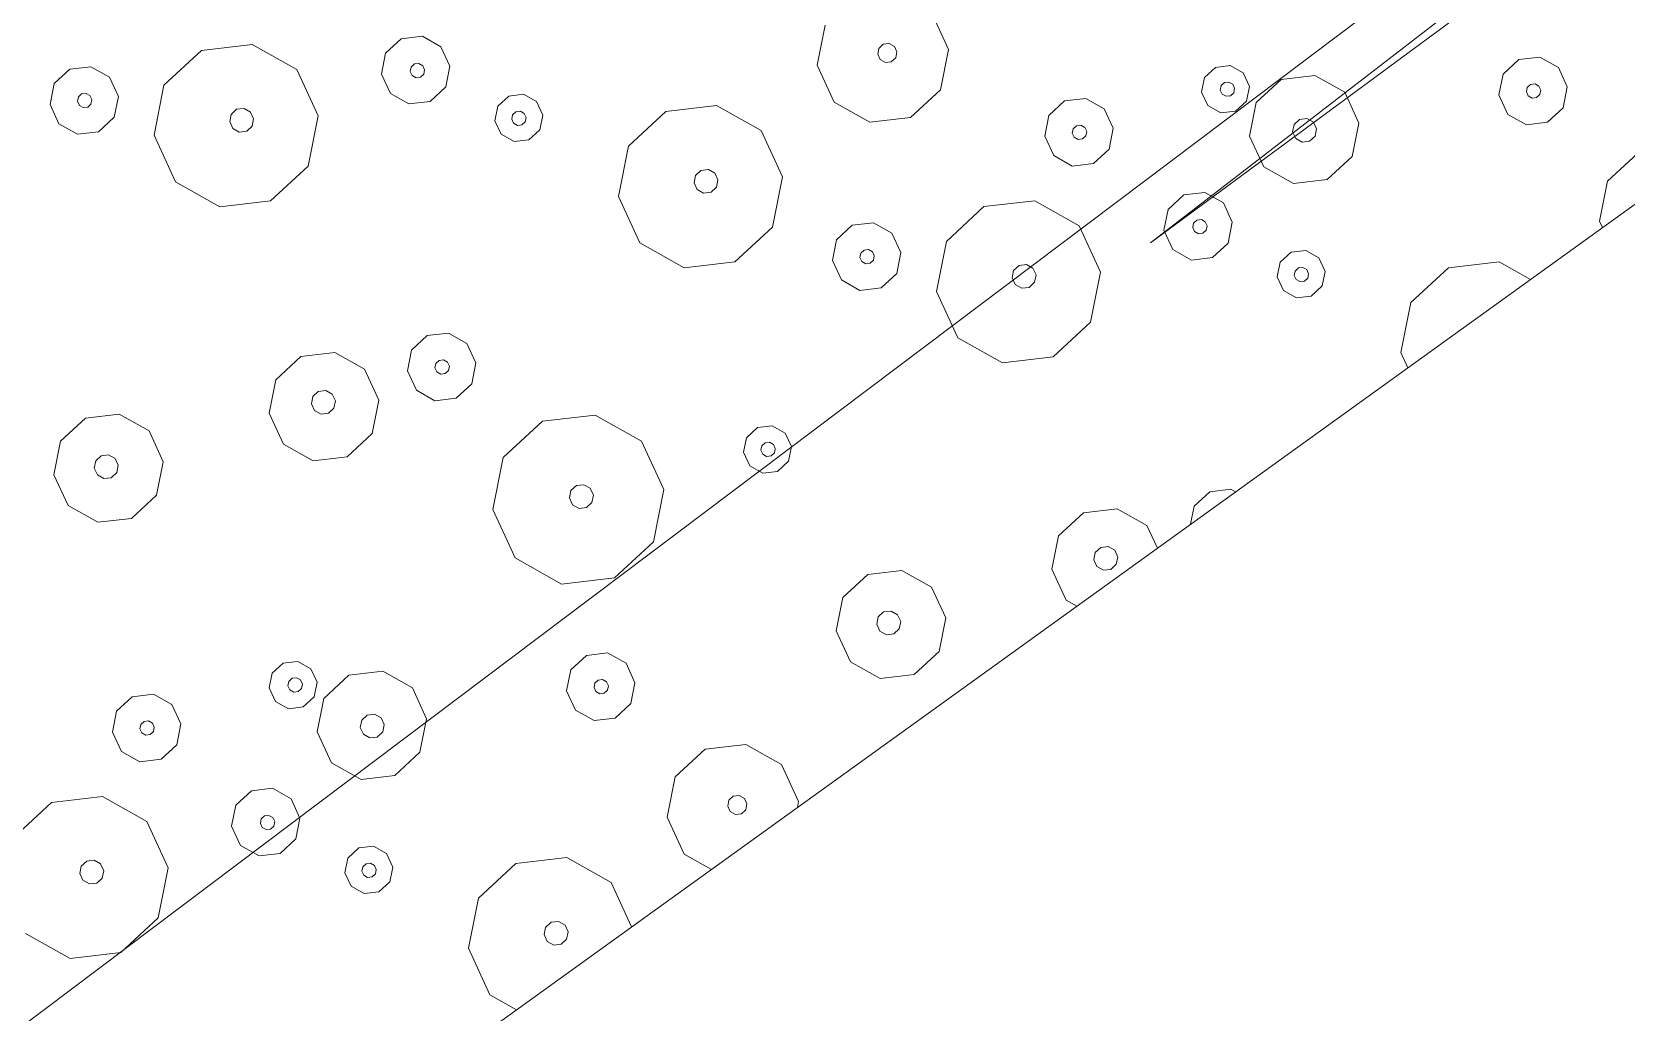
# Model space of a CAD drawing. Header units: metres. Extents: x -2858 to 512, y -1995 to 1252.
# Drawn here: x -464.083 to -460.378, y -190.219 to -187.943 of the extents above; entities that cross this region are included whole.
import ezdxf

# ---------------------------------------------------------------- set-up
doc = ezdxf.new("R2010")
doc.units = ezdxf.units.M
doc.layers.add('Calque commun', color=7, linetype='Continuous')
doc.layers.add('Calque7', color=7, linetype='Continuous')

# ---------------------------------------------------------------- blocks, each defined once
blk = doc.blocks.new('geometrebondepartleger')
at = {"layer": 'Calque7', "color": 1, "linetype": 'Continuous', "lineweight": 9}
blk.add_polyline3d([(141.2008, 124.9129, 79), (146.0805, 124.0046, 79), (151.5015, 122.9015, 79), (157.3363, 121.7891, 79), (165.9825, 119.9858, 79), (155.3815, 121.9588, 79), (170.0435, 119.0562, 79)], dxfattribs=at)
blk = doc.blocks.new('pattern')
at = {"layer": 'Calque commun', "color": 54, "linetype": 'Continuous', "lineweight": 9}
for p, q in [((95.0243, 109.4209), (95.0179, 109.4062)), ((95.0179, 109.4062), (94.9362, 109.3579)), ((94.9362, 109.3579), (94.8417, 109.3669)), ((95.2438, 109.2949), (95.2256, 109.3766)), ((95.3327, 109.2164), (95.2438, 109.2949)), ((95.5685, 109.3011), (95.553, 109.2654)), ((95.553, 109.2654), (95.4509, 109.2051)), ((95.4509, 109.2051), (95.3327, 109.2164)), ((94.8355, 109.1422), (94.8781, 109.1674)), ((94.8781, 109.1674), (94.9273, 109.1627)), ((94.9273, 109.1627), (94.9644, 109.13)), ((96.0531, 109.1831), (96.0505, 109.195)), ((96.0902, 109.1503), (96.0531, 109.1831)), ((96.1762, 109.1674), (96.1394, 109.1456)), ((94.8159, 109.0969), (94.8355, 109.1422)), ((94.9644, 109.13), (94.9752, 109.0817)), ((96.1394, 109.1456), (96.0902, 109.1503)), ((96.2457, 109.0937), (96.2687, 109.147)), ((94.8266, 109.0486), (94.8159, 109.0969)), ((94.8781, 109.0917), (94.8822, 109.1013)), ((94.8803, 109.0816), (94.8781, 109.0917)), ((94.8822, 109.1013), (94.8911, 109.1065)), ((94.8911, 109.1065), (94.9015, 109.1056)), ((94.9015, 109.1056), (94.9093, 109.0987)), ((94.9115, 109.0886), (94.9074, 109.079)), ((94.9093, 109.0987), (94.9115, 109.0886)), ((96.2628, 109.0165), (96.2457, 109.0937)), ((96.3386, 109.0764), (96.3455, 109.0922)), ((96.3455, 109.0922), (96.3604, 109.101)), ((96.3604, 109.101), (96.3777, 109.0994)), ((96.3777, 109.0994), (96.3906, 109.088)), ((96.3906, 109.088), (96.3944, 109.0711)), ((96.4943, 109.0974), (96.5005, 109.0695)), ((94.8881, 109.0747), (94.8803, 109.0816)), ((94.8984, 109.0738), (94.8881, 109.0747)), ((94.9074, 109.079), (94.8984, 109.0738)), ((94.9752, 109.0817), (94.9555, 109.0363)), ((96.3424, 109.0595), (96.3386, 109.0764)), ((96.3554, 109.048), (96.3424, 109.0595)), ((96.3875, 109.0552), (96.3726, 109.0464)), ((96.3944, 109.0711), (96.3875, 109.0552)), ((96.5005, 109.0695), (96.469, 108.9969)), ((94.8637, 109.0159), (94.8266, 109.0486)), ((94.9129, 109.0112), (94.8637, 109.0159)), ((94.9555, 109.0363), (94.9129, 109.0112)), ((95.5299, 109.0087), (95.5597, 109.0263)), ((95.5597, 109.0263), (95.5941, 109.023)), ((95.5941, 109.023), (95.6201, 109.0001)), ((96.3222, 108.9642), (96.2628, 109.0165)), ((96.3726, 109.0464), (96.3554, 109.048)), ((95.5161, 108.9769), (95.5299, 109.0087)), ((95.5236, 108.9431), (95.5161, 108.9769)), ((95.5555, 108.9742), (95.5597, 108.9837)), ((95.5597, 108.9837), (95.5686, 108.989)), ((95.5686, 108.989), (95.5789, 108.988)), ((95.5789, 108.988), (95.5867, 108.9811)), ((95.5867, 108.9811), (95.589, 108.971)), ((95.6201, 109.0001), (95.6276, 108.9663)), ((96.469, 108.9969), (96.4009, 108.9567)), ((95.5496, 108.9202), (95.5236, 108.9431)), ((95.5578, 108.964), (95.5555, 108.9742)), ((95.5656, 108.9571), (95.5578, 108.964)), ((95.5759, 108.9562), (95.5656, 108.9571)), ((95.5848, 108.9614), (95.5759, 108.9562)), ((95.589, 108.971), (95.5848, 108.9614)), ((95.6276, 108.9663), (95.6138, 108.9345)), ((96.4009, 108.9567), (96.3222, 108.9642)), ((95.584, 108.9169), (95.5496, 108.9202)), ((95.6138, 108.9345), (95.584, 108.9169)), ((96.7177, 108.8887), (96.7858, 108.929)), ((96.7858, 108.929), (96.8646, 108.9215)), ((96.8646, 108.9215), (96.9239, 108.8691)), ((97.2256, 108.8313), (97.2633, 108.9184)), ((97.2633, 108.9184), (97.2753, 108.9255)), ((95.2211, 108.8376), (95.2892, 108.8778)), ((95.2892, 108.8778), (95.368, 108.8703)), ((95.368, 108.8703), (95.4273, 108.818)), ((96.6862, 108.8162), (96.7177, 108.8887)), ((96.9239, 108.8691), (96.9411, 108.7919)), ((97.5157, 108.8726), (97.5314, 108.8021)), ((95.1897, 108.765), (95.2211, 108.8376)), ((97.2462, 108.7386), (97.2256, 108.8313)), ((97.3418, 108.8199), (97.3473, 108.8326)), ((97.3473, 108.8326), (97.3592, 108.8396)), ((97.3592, 108.8396), (97.373, 108.8383)), ((97.373, 108.8383), (97.3834, 108.8292)), ((97.3834, 108.8292), (97.3864, 108.8157)), ((95.4273, 108.818), (95.4445, 108.7408)), ((95.5889, 108.772), (95.6314, 108.7971)), ((95.6314, 108.7971), (95.6806, 108.7924)), ((95.6806, 108.7924), (95.7177, 108.7597)), ((96.7034, 108.739), (96.6862, 108.8162)), ((96.7867, 108.8003), (96.7935, 108.8162)), ((96.7904, 108.7834), (96.7867, 108.8003)), ((96.7935, 108.8162), (96.8084, 108.825)), ((96.8084, 108.825), (96.8257, 108.8233)), ((96.8257, 108.8233), (96.8386, 108.8119)), ((96.8424, 108.795), (96.8355, 108.7791)), ((96.8386, 108.8119), (96.8424, 108.795)), ((96.9411, 108.7919), (96.9096, 108.7193)), ((97.3448, 108.8064), (97.3418, 108.8199)), ((97.3552, 108.7972), (97.3448, 108.8064)), ((97.369, 108.7959), (97.3552, 108.7972)), ((97.3809, 108.803), (97.369, 108.7959)), ((97.3864, 108.8157), (97.3809, 108.803)), ((97.5314, 108.8021), (97.4936, 108.715)), ((97.6937, 108.7196), (97.7387, 108.8235)), ((95.2069, 108.6878), (95.1897, 108.765)), ((95.2899, 108.7573), (95.2968, 108.7732)), ((95.2936, 108.7405), (95.2899, 108.7573)), ((95.2968, 108.7732), (95.3117, 108.782)), ((95.3117, 108.782), (95.3289, 108.7804)), ((95.3289, 108.7804), (95.3419, 108.7689)), ((95.3419, 108.7689), (95.3456, 108.752)), ((95.5692, 108.7266), (95.5889, 108.772)), ((95.7177, 108.7597), (95.7285, 108.7114)), ((96.8034, 108.772), (96.7904, 108.7834)), ((96.8206, 108.7703), (96.8034, 108.772)), ((96.8355, 108.7791), (96.8206, 108.7703)), ((95.3066, 108.729), (95.2936, 108.7405)), ((95.3239, 108.7274), (95.3066, 108.729)), ((95.3388, 108.7362), (95.3239, 108.7274)), ((95.3456, 108.752), (95.3388, 108.7362)), ((95.4445, 108.7408), (95.413, 108.6682)), ((95.5799, 108.6784), (95.5692, 108.7266)), ((95.6301, 108.7244), (95.6342, 108.7339)), ((95.6323, 108.7143), (95.6301, 108.7244)), ((95.6342, 108.7339), (95.6432, 108.7392)), ((95.6432, 108.7392), (95.6535, 108.7382)), ((95.6535, 108.7382), (95.6613, 108.7314)), ((95.6635, 108.7212), (95.6594, 108.7117)), ((95.6613, 108.7314), (95.6635, 108.7212)), ((96.7627, 108.6866), (96.7034, 108.739)), ((96.9096, 108.7193), (96.8415, 108.6791)), ((97.3174, 108.6758), (97.2462, 108.7386)), ((97.7195, 108.6037), (97.6937, 108.7196)), ((97.8389, 108.7054), (97.8458, 108.7212)), ((97.8458, 108.7212), (97.8607, 108.73)), ((97.8607, 108.73), (97.878, 108.7284)), ((97.878, 108.7284), (97.8909, 108.7169)), ((97.8909, 108.7169), (97.8947, 108.7)), ((98.0604, 108.7527), (98.0759, 108.6831)), ((95.2662, 108.6355), (95.2069, 108.6878)), ((95.6401, 108.7074), (95.6323, 108.7143)), ((95.6505, 108.7064), (95.6401, 108.7074)), ((95.6594, 108.7117), (95.6505, 108.7064)), ((95.7285, 108.7114), (95.7088, 108.6661)), ((95.8792, 108.6212), (95.9814, 108.6815)), ((95.9814, 108.6815), (96.0995, 108.6703)), ((96.8415, 108.6791), (96.7627, 108.6866)), ((97.4936, 108.715), (97.4119, 108.6668)), ((97.8427, 108.6885), (97.8389, 108.7054)), ((97.8557, 108.677), (97.8427, 108.6885)), ((97.8878, 108.6842), (97.8729, 108.6754)), ((97.8947, 108.7), (97.8878, 108.6842)), ((98.0759, 108.6831), (98.0287, 108.5743)), ((95.413, 108.6682), (95.3449, 108.628)), ((95.617, 108.6456), (95.5799, 108.6784)), ((95.6662, 108.6409), (95.617, 108.6456)), ((95.7088, 108.6661), (95.6662, 108.6409)), ((96.0995, 108.6703), (96.1885, 108.5917)), ((97.4119, 108.6668), (97.3174, 108.6758)), ((97.8729, 108.6754), (97.8557, 108.677)), ((95.3449, 108.628), (95.2662, 108.6355)), ((95.3275, 108.5911), (95.3573, 108.6087)), ((95.3573, 108.6087), (95.3917, 108.6054)), ((95.832, 108.5123), (95.8792, 108.6212)), ((95.3137, 108.5594), (95.3275, 108.5911)), ((95.3535, 108.5685), (95.3624, 108.5738)), ((95.3624, 108.5738), (95.3727, 108.5728)), ((95.3727, 108.5728), (95.3805, 108.566)), ((95.3917, 108.6054), (95.4177, 108.5825)), ((95.4177, 108.5825), (95.4252, 108.5488)), ((96.1885, 108.5917), (96.2143, 108.4759)), ((97.8084, 108.5252), (97.7195, 108.6037)), ((98.0287, 108.5743), (97.9265, 108.5139)), ((95.3212, 108.5256), (95.3137, 108.5594)), ((95.3493, 108.559), (95.3535, 108.5685)), ((95.3516, 108.5489), (95.3493, 108.559)), ((95.3594, 108.542), (95.3516, 108.5489)), ((95.3697, 108.541), (95.3594, 108.542)), ((95.3787, 108.5463), (95.3697, 108.541)), ((95.3828, 108.5558), (95.3787, 108.5463)), ((95.3805, 108.566), (95.3828, 108.5558)), ((95.4252, 108.5488), (95.4114, 108.517)), ((95.3472, 108.5027), (95.3212, 108.5256)), ((95.3816, 108.4994), (95.3472, 108.5027)), ((95.4114, 108.517), (95.3816, 108.4994)), ((95.8578, 108.3965), (95.832, 108.5123)), ((95.9773, 108.4981), (95.9842, 108.514)), ((95.9811, 108.4812), (95.9773, 108.4981)), ((95.9842, 108.514), (95.9991, 108.5228)), ((95.9991, 108.5228), (96.0163, 108.5211)), ((96.0163, 108.5211), (96.0293, 108.5097)), ((96.0293, 108.5097), (96.0331, 108.4928)), ((97.9265, 108.5139), (97.8084, 108.5252)), ((95.994, 108.4698), (95.9811, 108.4812)), ((96.0113, 108.4681), (95.994, 108.4698)), ((96.0262, 108.4769), (96.0113, 108.4681)), ((96.0331, 108.4928), (96.0262, 108.4769)), ((96.2143, 108.4759), (96.1671, 108.367)), ((97.3112, 108.4511), (97.3538, 108.4762)), ((97.3538, 108.4762), (97.403, 108.4715)), ((97.403, 108.4715), (97.4401, 108.4388)), ((95.6108, 108.4201), (95.6534, 108.4453)), ((95.6534, 108.4453), (95.7026, 108.4406)), ((95.7026, 108.4406), (95.7396, 108.4079)), ((97.2915, 108.4057), (97.3112, 108.4511)), ((97.4401, 108.4388), (97.4508, 108.3905)), ((95.5911, 108.3748), (95.6108, 108.4201)), ((95.6574, 108.3792), (95.6664, 108.3844)), ((95.6664, 108.3844), (95.6767, 108.3835)), ((95.7396, 108.4079), (95.7504, 108.3596)), ((95.9468, 108.3179), (95.8578, 108.3965)), ((97.3023, 108.3574), (97.2915, 108.4057)), ((97.3537, 108.4006), (97.3579, 108.4101)), ((97.356, 108.3904), (97.3537, 108.4006)), ((97.3638, 108.3836), (97.356, 108.3904)), ((97.3579, 108.4101), (97.3668, 108.4154)), ((97.3741, 108.3826), (97.3638, 108.3836)), ((97.3668, 108.4154), (97.3771, 108.4144)), ((97.383, 108.3879), (97.3741, 108.3826)), ((97.3771, 108.4144), (97.3849, 108.4075)), ((97.3872, 108.3974), (97.383, 108.3879)), ((97.3849, 108.4075), (97.3872, 108.3974)), ((97.4508, 108.3905), (97.4312, 108.3452)), ((95.6019, 108.3265), (95.5911, 108.3748)), ((95.6533, 108.3696), (95.6574, 108.3792)), ((95.6556, 108.3595), (95.6533, 108.3696)), ((95.6633, 108.3526), (95.6556, 108.3595)), ((95.6737, 108.3517), (95.6633, 108.3526)), ((95.6826, 108.3569), (95.6737, 108.3517)), ((95.6767, 108.3835), (95.6845, 108.3766)), ((95.6868, 108.3665), (95.6826, 108.3569)), ((95.6845, 108.3766), (95.6868, 108.3665)), ((95.7504, 108.3596), (95.7307, 108.3142)), ((96.1671, 108.367), (96.0649, 108.3067)), ((96.6467, 108.3245), (96.6605, 108.3562)), ((96.6605, 108.3562), (96.6903, 108.3738)), ((96.6903, 108.3738), (96.7247, 108.3705)), ((96.7247, 108.3705), (96.7507, 108.3476)), ((96.7507, 108.3476), (96.7582, 108.3139)), ((97.3394, 108.3247), (97.3023, 108.3574)), ((95.6389, 108.2938), (95.6019, 108.3265)), ((95.7307, 108.3142), (95.6881, 108.2891)), ((96.0649, 108.3067), (95.9468, 108.3179)), ((96.6542, 108.2907), (96.6467, 108.3245)), ((96.6845, 108.3216), (96.6886, 108.3311)), ((96.6867, 108.3115), (96.6845, 108.3216)), ((96.6945, 108.3046), (96.6867, 108.3115)), ((96.6886, 108.3311), (96.6975, 108.3364)), ((96.6975, 108.3364), (96.7079, 108.3354)), ((96.7079, 108.3354), (96.7157, 108.3286)), ((96.7179, 108.3184), (96.7138, 108.3089)), ((96.7157, 108.3286), (96.7179, 108.3184)), ((96.7582, 108.3139), (96.7444, 108.2821)), ((97.3886, 108.32), (97.3394, 108.3247)), ((97.4312, 108.3452), (97.3886, 108.32)), ((97.9918, 108.2857), (98.0055, 108.3175)), ((98.0055, 108.3175), (98.0353, 108.3351)), ((98.0353, 108.3351), (98.0698, 108.3318)), ((98.0698, 108.3318), (98.0957, 108.3089)), ((95.6881, 108.2891), (95.6389, 108.2938)), ((96.6802, 108.2678), (96.6542, 108.2907)), ((96.7048, 108.3036), (96.6945, 108.3046)), ((96.7138, 108.3089), (96.7048, 108.3036)), ((96.7444, 108.2821), (96.7146, 108.2645)), ((97.9993, 108.252), (97.9918, 108.2857)), ((98.0312, 108.283), (98.0353, 108.2925)), ((98.0335, 108.2729), (98.0312, 108.283)), ((98.0412, 108.266), (98.0335, 108.2729)), ((98.0353, 108.2925), (98.0443, 108.2978)), ((98.0443, 108.2978), (98.0546, 108.2968)), ((98.0546, 108.2968), (98.0624, 108.2899)), ((98.0647, 108.2798), (98.0605, 108.2703)), ((98.0624, 108.2899), (98.0647, 108.2798)), ((98.1033, 108.2751), (98.0895, 108.2434)), ((98.0957, 108.3089), (98.1033, 108.2751)), ((96.1354, 108.1998), (96.1551, 108.2452)), ((96.1551, 108.2452), (96.1977, 108.2703)), ((96.1977, 108.2703), (96.2469, 108.2656)), ((96.2469, 108.2656), (96.284, 108.2329)), ((96.7146, 108.2645), (96.6802, 108.2678)), ((96.9322, 108.2019), (97.0386, 108.2647)), ((97.0386, 108.2647), (97.1617, 108.253)), ((97.1617, 108.253), (97.2543, 108.1712)), ((98.0252, 108.229), (97.9993, 108.252)), ((98.0516, 108.265), (98.0412, 108.266)), ((98.0605, 108.2703), (98.0516, 108.265)), ((98.0895, 108.2434), (98.0597, 108.2258)), ((96.1462, 108.1515), (96.1354, 108.1998)), ((96.1976, 108.1947), (96.2017, 108.2042)), ((96.2017, 108.2042), (96.2107, 108.2095)), ((96.2107, 108.2095), (96.221, 108.2085)), ((96.221, 108.2085), (96.2288, 108.2016)), ((96.2288, 108.2016), (96.2311, 108.1915)), ((96.284, 108.2329), (96.2947, 108.1846)), ((96.883, 108.0885), (96.9322, 108.2019)), ((98.0597, 108.2258), (98.0252, 108.229)), ((96.1999, 108.1845), (96.1976, 108.1947)), ((96.2077, 108.1777), (96.1999, 108.1845)), ((96.218, 108.1767), (96.2077, 108.1777)), ((96.2269, 108.182), (96.218, 108.1767)), ((96.2311, 108.1915), (96.2269, 108.182)), ((96.2947, 108.1846), (96.275, 108.1393)), ((97.2543, 108.1712), (97.2812, 108.0505)), ((97.6968, 108.1464), (97.7649, 108.1867)), ((97.7649, 108.1867), (97.8437, 108.1792)), ((97.8437, 108.1792), (97.903, 108.1268)), ((96.1832, 108.1188), (96.1462, 108.1515)), ((96.275, 108.1393), (96.2325, 108.1141)), ((97.6653, 108.0739), (97.6968, 108.1464)), ((97.903, 108.1268), (97.9202, 108.0496)), ((96.2325, 108.1141), (96.1832, 108.1188)), ((96.9099, 107.9678), (96.883, 108.0885)), ((97.0442, 108.0727), (97.0511, 108.0886)), ((97.0511, 108.0886), (97.066, 108.0974)), ((97.066, 108.0974), (97.0832, 108.0958)), ((97.0832, 108.0958), (97.0962, 108.0843)), ((97.7724, 108.0821), (97.7873, 108.0909)), ((97.7873, 108.0909), (97.8046, 108.0892)), ((97.8046, 108.0892), (97.8176, 108.0778)), ((98.0645, 108.0808), (98.1071, 108.1059)), ((98.1071, 108.1059), (98.1563, 108.1013)), ((98.1563, 108.1013), (98.1934, 108.0685)), ((95.7302, 108.0132), (95.8119, 108.0614)), ((95.8119, 108.0614), (95.9064, 108.0524)), ((95.9064, 108.0524), (95.9776, 107.9896)), ((97.048, 108.0559), (97.0442, 108.0727)), ((97.061, 108.0444), (97.048, 108.0559)), ((97.0931, 108.0516), (97.0782, 108.0428)), ((97.1, 108.0674), (97.0931, 108.0516)), ((97.0962, 108.0843), (97.1, 108.0674)), ((97.2812, 108.0505), (97.232, 107.9371)), ((97.6825, 107.9967), (97.6653, 108.0739)), ((97.7656, 108.0662), (97.7724, 108.0821)), ((97.7693, 108.0493), (97.7656, 108.0662)), ((97.8213, 108.0609), (97.8144, 108.045)), ((97.8176, 108.0778), (97.8213, 108.0609)), ((98.0449, 108.0354), (98.0645, 108.0808)), ((98.1934, 108.0685), (98.2041, 108.0203)), ((95.6924, 107.9261), (95.7302, 108.0132)), ((97.0782, 108.0428), (97.061, 108.0444)), ((97.7823, 108.0378), (97.7693, 108.0493)), ((97.7995, 108.0362), (97.7823, 108.0378)), ((97.8144, 108.045), (97.7995, 108.0362)), ((97.9202, 108.0496), (97.8887, 107.977)), ((98.0556, 107.9872), (98.0449, 108.0354)), ((98.1058, 108.0332), (98.1099, 108.0428)), ((98.108, 108.0231), (98.1058, 108.0332)), ((98.1158, 108.0162), (98.108, 108.0231)), ((98.1099, 108.0428), (98.1188, 108.048)), ((98.1261, 108.0153), (98.1158, 108.0162)), ((98.1188, 108.048), (98.1292, 108.0471)), ((98.1351, 108.0205), (98.1261, 108.0153)), ((98.1292, 108.0471), (98.1369, 108.0402)), ((98.1392, 108.0301), (98.1351, 108.0205)), ((98.1369, 108.0402), (98.1392, 108.0301)), ((98.2041, 108.0203), (98.1845, 107.9749)), ((95.9776, 107.9896), (95.9982, 107.8969)), ((96.2077, 107.9232), (96.3099, 107.9836)), ((96.3099, 107.9836), (96.428, 107.9723)), ((97.7418, 107.9443), (97.6825, 107.9967)), ((97.8887, 107.977), (97.8206, 107.9368)), ((98.0927, 107.9545), (98.0556, 107.9872)), ((98.3549, 107.93), (98.4571, 107.9903)), ((98.4571, 107.9903), (98.5752, 107.9791)), ((98.5752, 107.9791), (98.6642, 107.9006)), ((96.428, 107.9723), (96.517, 107.8938)), ((97.0025, 107.886), (96.9099, 107.9678)), ((97.8206, 107.9368), (97.7418, 107.9443)), ((98.1419, 107.9498), (98.0927, 107.9545)), ((98.1845, 107.9749), (98.1419, 107.9498)), ((95.8086, 107.9147), (95.8141, 107.9274)), ((95.8116, 107.9012), (95.8086, 107.9147)), ((95.8141, 107.9274), (95.826, 107.9344)), ((95.826, 107.9344), (95.8398, 107.9331)), ((95.8398, 107.9331), (95.8502, 107.924)), ((95.8532, 107.9105), (95.8477, 107.8978)), ((95.8502, 107.924), (95.8532, 107.9105)), ((96.1605, 107.8144), (96.2077, 107.9232)), ((97.232, 107.9371), (97.1256, 107.8743)), ((97.8031, 107.9), (97.8329, 107.9176)), ((97.8329, 107.9176), (97.8674, 107.9143)), ((97.8674, 107.9143), (97.8933, 107.8914)), ((98.3077, 107.8211), (98.3549, 107.93)), ((95.822, 107.892), (95.8116, 107.9012)), ((95.8358, 107.8907), (95.822, 107.892)), ((95.8477, 107.8978), (95.8358, 107.8907)), ((95.9982, 107.8969), (95.9604, 107.8098)), ((96.517, 107.8938), (96.5428, 107.778)), ((97.1256, 107.8743), (97.0025, 107.886)), ((97.7894, 107.8682), (97.8031, 107.9)), ((97.7969, 107.8344), (97.7894, 107.8682)), ((97.825, 107.8678), (97.8291, 107.8774)), ((97.8273, 107.8577), (97.825, 107.8678)), ((97.8291, 107.8774), (97.8381, 107.8826)), ((97.8381, 107.8826), (97.8484, 107.8817)), ((97.8484, 107.8817), (97.8562, 107.8748)), ((97.8562, 107.8748), (97.8585, 107.8647)), ((97.8933, 107.8914), (97.9008, 107.8576)), ((98.6642, 107.9006), (98.69, 107.7847)), ((97.8228, 107.8115), (97.7969, 107.8344)), ((97.835, 107.8508), (97.8273, 107.8577)), ((97.8454, 107.8499), (97.835, 107.8508)), ((97.8543, 107.8551), (97.8454, 107.8499)), ((97.8585, 107.8647), (97.8543, 107.8551)), ((97.9008, 107.8576), (97.8871, 107.8258)), ((98.4599, 107.8228), (98.4748, 107.8316)), ((98.4748, 107.8316), (98.492, 107.83)), ((98.492, 107.83), (98.505, 107.8185)), ((95.9604, 107.8098), (95.8787, 107.7616)), ((96.1863, 107.6985), (96.1605, 107.8144)), ((96.3058, 107.8002), (96.3127, 107.816)), ((96.3095, 107.7833), (96.3058, 107.8002)), ((96.3127, 107.816), (96.3276, 107.8248)), ((96.3276, 107.8248), (96.3448, 107.8232)), ((96.3448, 107.8232), (96.3578, 107.8117)), ((96.3615, 107.7948), (96.3546, 107.779)), ((96.3578, 107.8117), (96.3615, 107.7948)), ((97.8573, 107.8082), (97.8228, 107.8115)), ((97.8871, 107.8258), (97.8573, 107.8082)), ((98.3335, 107.7053), (98.3077, 107.8211)), ((98.453, 107.8069), (98.4599, 107.8228)), ((98.4567, 107.79), (98.453, 107.8069)), ((98.5087, 107.8016), (98.5019, 107.7858)), ((98.505, 107.8185), (98.5087, 107.8016)), ((96.3225, 107.7718), (96.3095, 107.7833)), ((96.3397, 107.7702), (96.3225, 107.7718)), ((96.3546, 107.779), (96.3397, 107.7702)), ((96.5428, 107.778), (96.4955, 107.6691)), ((98.0864, 107.729), (98.129, 107.7541)), ((98.129, 107.7541), (98.1782, 107.7494)), ((98.4697, 107.7786), (98.4567, 107.79)), ((98.4869, 107.777), (98.4697, 107.7786)), ((98.5019, 107.7858), (98.4869, 107.777)), ((98.0668, 107.6836), (98.0864, 107.729)), ((98.1782, 107.7494), (98.2153, 107.7167)), ((96.2752, 107.62), (96.1863, 107.6985)), ((96.9849, 107.635), (97.0046, 107.6803)), ((97.0046, 107.6803), (97.0471, 107.7055)), ((97.0471, 107.7055), (97.0964, 107.7008)), ((97.0964, 107.7008), (97.1334, 107.668)), ((98.0775, 107.6353), (98.0668, 107.6836)), ((98.129, 107.6785), (98.1331, 107.688)), ((98.1331, 107.688), (98.1421, 107.6933)), ((98.1421, 107.6933), (98.1524, 107.6923)), ((98.1524, 107.6923), (98.1602, 107.6854)), ((98.1602, 107.6854), (98.1624, 107.6753)), ((98.2153, 107.7167), (98.2261, 107.6684)), ((98.4225, 107.6268), (98.3335, 107.7053)), ((96.4955, 107.6691), (96.3934, 107.6087)), ((97.0512, 107.6394), (97.0602, 107.6446)), ((97.0602, 107.6446), (97.0705, 107.6437)), ((97.0705, 107.6437), (97.0783, 107.6368)), ((97.1334, 107.668), (97.1442, 107.6198)), ((98.1312, 107.6683), (98.129, 107.6785)), ((98.139, 107.6615), (98.1312, 107.6683)), ((98.1494, 107.6605), (98.139, 107.6615)), ((98.1583, 107.6658), (98.1494, 107.6605)), ((98.1624, 107.6753), (98.1583, 107.6658)), ((98.2261, 107.6684), (98.2064, 107.6231)), ((96.3934, 107.6087), (96.2752, 107.62)), ((96.9956, 107.5867), (96.9849, 107.635)), ((97.0471, 107.6298), (97.0512, 107.6394)), ((97.0493, 107.6197), (97.0471, 107.6298)), ((97.0571, 107.6128), (97.0493, 107.6197)), ((97.0675, 107.6118), (97.0571, 107.6128)), ((97.0764, 107.6171), (97.0675, 107.6118)), ((97.0805, 107.6266), (97.0764, 107.6171)), ((97.0783, 107.6368), (97.0805, 107.6266)), ((97.1442, 107.6198), (97.1245, 107.5744)), ((97.2196, 107.57), (97.2877, 107.6102)), ((97.2877, 107.6102), (97.3665, 107.6027)), ((98.1146, 107.6026), (98.0775, 107.6353)), ((98.2064, 107.6231), (98.1638, 107.5979)), ((98.5406, 107.6155), (98.4225, 107.6268)), ((97.0327, 107.554), (96.9956, 107.5867)), ((97.1245, 107.5744), (97.0819, 107.5493)), ((97.1881, 107.4974), (97.2196, 107.57)), ((97.3665, 107.6027), (97.4258, 107.5503)), ((98.1638, 107.5979), (98.1146, 107.6026)), ((97.0819, 107.5493), (97.0327, 107.554)), ((97.4258, 107.5503), (97.443, 107.4731)), ((97.2053, 107.4202), (97.1881, 107.4974)), ((97.2811, 107.48), (97.288, 107.4959)), ((97.288, 107.4959), (97.3029, 107.5047)), ((97.3029, 107.5047), (97.3202, 107.503)), ((97.3202, 107.503), (97.3331, 107.4916)), ((97.2849, 107.4631), (97.2811, 107.48)), ((97.2979, 107.4517), (97.2849, 107.4631)), ((97.33, 107.4588), (97.3151, 107.45)), ((97.3369, 107.4747), (97.33, 107.4588)), ((97.3331, 107.4916), (97.3369, 107.4747)), ((97.443, 107.4731), (97.4115, 107.4005)), ((96.4724, 107.4123), (96.5022, 107.4299)), ((96.5022, 107.4299), (96.5366, 107.4266)), ((96.5366, 107.4266), (96.5626, 107.4037)), ((97.3151, 107.45), (97.2979, 107.4517)), ((96.4586, 107.3805), (96.4724, 107.4123)), ((96.498, 107.3778), (96.5022, 107.3873)), ((96.5022, 107.3873), (96.5111, 107.3926)), ((96.5111, 107.3926), (96.5214, 107.3916)), ((96.5214, 107.3916), (96.5292, 107.3847)), ((96.5292, 107.3847), (96.5315, 107.3746)), ((96.5626, 107.4037), (96.5701, 107.3699)), ((97.2646, 107.3678), (97.2053, 107.4202)), ((97.4115, 107.4005), (97.3434, 107.3603)), ((96.4661, 107.3468), (96.4586, 107.3805)), ((96.4921, 107.3239), (96.4661, 107.3468)), ((96.5003, 107.3677), (96.498, 107.3778)), ((96.5081, 107.3608), (96.5003, 107.3677)), ((96.5184, 107.3598), (96.5081, 107.3608)), ((96.5273, 107.3651), (96.5184, 107.3598)), ((96.5315, 107.3746), (96.5273, 107.3651)), ((96.5701, 107.3699), (96.5563, 107.3382)), ((97.3434, 107.3603), (97.2646, 107.3678)), ((96.5265, 107.3206), (96.4921, 107.3239)), ((96.5563, 107.3382), (96.5265, 107.3206)), ((97.6602, 107.2924), (97.7283, 107.3326)), ((97.7283, 107.3326), (97.8071, 107.3251)), ((97.8071, 107.3251), (97.8664, 107.2727)), ((97.6287, 107.2198), (97.6602, 107.2924)), ((97.8664, 107.2727), (97.8836, 107.1955)), ((96.5313, 107.1756), (96.5739, 107.2008)), ((96.5739, 107.2008), (96.6231, 107.1961)), ((97.6459, 107.1426), (97.6287, 107.2198)), ((97.7291, 107.204), (97.736, 107.2198)), ((97.7329, 107.1871), (97.7291, 107.204)), ((97.736, 107.2198), (97.7509, 107.2286)), ((97.7509, 107.2286), (97.7682, 107.227)), ((97.7682, 107.227), (97.7811, 107.2155)), ((97.7849, 107.1986), (97.778, 107.1828)), ((97.7811, 107.2155), (97.7849, 107.1986)), ((96.5117, 107.1302), (96.5313, 107.1756)), ((96.6231, 107.1961), (96.6602, 107.1633)), ((96.6602, 107.1633), (96.671, 107.1151)), ((97.7459, 107.1756), (97.7329, 107.1871)), ((97.7631, 107.174), (97.7459, 107.1756)), ((97.778, 107.1828), (97.7631, 107.174)), ((97.8836, 107.1955), (97.8521, 107.1229)), ((96.5224, 107.082), (96.5117, 107.1302)), ((96.5726, 107.1281), (96.5767, 107.1376)), ((96.5748, 107.1179), (96.5726, 107.1281)), ((96.5767, 107.1376), (96.5856, 107.1429)), ((96.5856, 107.1429), (96.596, 107.1419)), ((96.596, 107.1419), (96.6038, 107.135)), ((96.606, 107.1249), (96.6019, 107.1153)), ((96.6038, 107.135), (96.606, 107.1249)), ((97.7052, 107.0902), (97.6459, 107.1426)), ((96.5826, 107.1111), (96.5748, 107.1179)), ((96.593, 107.1101), (96.5826, 107.1111)), ((96.6019, 107.1153), (96.593, 107.1101)), ((96.671, 107.1151), (96.6513, 107.0697)), ((97.784, 107.0827), (97.7052, 107.0902)), ((97.8521, 107.1229), (97.784, 107.0827)), ((96.5595, 107.0493), (96.5224, 107.082)), ((96.6513, 107.0697), (96.6087, 107.0446)), ((96.8217, 107.0248), (96.9239, 107.0852)), ((96.9239, 107.0852), (97.042, 107.0739)), ((97.042, 107.0739), (97.131, 106.9954)), ((96.6087, 107.0446), (96.5595, 107.0493)), ((96.7745, 106.916), (96.8217, 107.0248)), ((97.131, 106.9954), (97.1568, 106.8795)), ((96.8003, 106.8001), (96.7745, 106.916)), ((96.9198, 106.9017), (96.9267, 106.9176)), ((96.9267, 106.9176), (96.9416, 106.9264)), ((96.9416, 106.9264), (96.9588, 106.9248)), ((96.9588, 106.9248), (96.9718, 106.9133)), ((96.9718, 106.9133), (96.9756, 106.8964)), ((96.9236, 106.8848), (96.9198, 106.9017)), ((96.9365, 106.8734), (96.9236, 106.8848)), ((96.9538, 106.8718), (96.9365, 106.8734)), ((96.9687, 106.8806), (96.9538, 106.8718)), ((96.9756, 106.8964), (96.9687, 106.8806)), ((97.1568, 106.8795), (97.1096, 106.7707)), ((96.8893, 106.7216), (96.8003, 106.8001)), ((97.1096, 106.7707), (97.0074, 106.7103)), ((97.0074, 106.7103), (96.8893, 106.7216)), ((97.0779, 106.6034), (97.0976, 106.6488)), ((97.0976, 106.6488), (97.1402, 106.6739)), ((97.1402, 106.6739), (97.1894, 106.6693)), ((97.1894, 106.6693), (97.2264, 106.6365)), ((97.1401, 106.5983), (97.1442, 106.6078)), ((97.1442, 106.6078), (97.1532, 106.6131)), ((97.1532, 106.6131), (97.1635, 106.6121)), ((97.1635, 106.6121), (97.1713, 106.6053)), ((97.2264, 106.6365), (97.2372, 106.5883)), ((97.0887, 106.5552), (97.0779, 106.6034)), ((97.1424, 106.5882), (97.1401, 106.5983)), ((97.1502, 106.5813), (97.1424, 106.5882)), ((97.1605, 106.5803), (97.1502, 106.5813)), ((97.1694, 106.5856), (97.1605, 106.5803)), ((97.1736, 106.5951), (97.1694, 106.5856)), ((97.1713, 106.6053), (97.1736, 106.5951)), ((97.2372, 106.5883), (97.2175, 106.5429)), ((97.1257, 106.5225), (97.0887, 106.5552)), ((97.2175, 106.5429), (97.175, 106.5178)), ((97.175, 106.5178), (97.1257, 106.5225))]:
    blk.add_line(p, q, dxfattribs=at)
at = {"layer": 'Calque commun', "color": 7, "linetype": 'Continuous', "lineweight": 9}
mesh = blk.add_polyface(dxfattribs=at)
corners = [(70.8497, 113.5412), (53.8349, 19.1692), (74.7282, 106.3237), (76.0435, 113.5984), (74.769, 106.1763), (58.8077, 18.2701), (114.1703, 105.207), (114.1703, 98.5387)]
mesh.append_faces([[corners[k] for k in face] for face in [(3, 4, 6)]], dxfattribs={"vtx0": -1, "vtx1": -1, "color": 7})
mesh.append_faces([[corners[k] for k in face] for face in [(3, 2, 4)]], dxfattribs={"vtx0": -1, "vtx2": -1, "color": 7})
mesh.append_faces([[corners[k] for k in face] for face in [(5, 2, 1)]], dxfattribs={"vtx1": -1, "color": 7})
mesh.append_faces([[corners[k] for k in face] for face in [(0, 1, 2), (3, 0, 2)]], dxfattribs={"vtx1": -1, "vtx2": -1, "color": 7})
mesh.append_faces([[corners[k] for k in face] for face in [(4, 7, 6)]], dxfattribs={"vtx2": -1, "color": 7})

msp = doc.modelspace()

# ---------------------------------------------------------------- block references
at = {"layer": 'Calque commun', "color": 0, "linetype": 'ByBlock', "lineweight": -2, "rotation": 228.1617603435354}
for name, p in [('geometrebondepartleger', (-440.1616, 15.2632)), ('pattern', (-478.5712, -44.6144))]:
    msp.add_blockref(name, p, dxfattribs=at)

doc.saveas('drawing.dxf')
